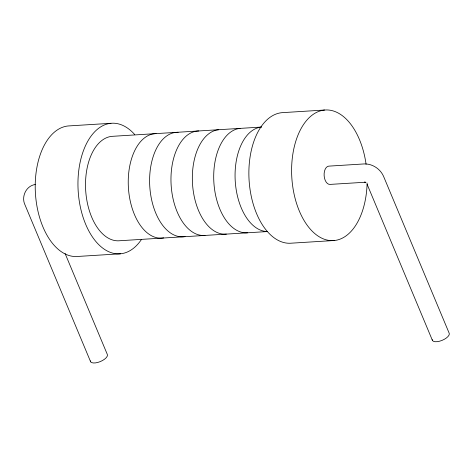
<?xml version="1.0" encoding="UTF-8"?>
<svg xmlns="http://www.w3.org/2000/svg" width="473" height="473" viewBox="0 0 473 473"><rect width="100%" height="100%" fill="white"/><g stroke="black" fill="none" stroke-linecap="round" stroke-linejoin="round"><path stroke-width="0.71" d="M35.298 184.482C25.95 185.818 20.936 197.028 25.134 205.205L90.65 361.839M110.948 123.305L68.213 125.96A65.428 37.639 86.4 0 0 35.522 194.799A65.428 37.639 86.4 0 0 77.785 256.449L120.514 253.794M324.602 110.026L281.873 112.68A65.428 37.639 86.4 0 0 249.176 181.526A65.428 37.639 86.4 0 0 291.439 243.169L334.175 240.515M267.647 231.539L119.557 240.745A52.343 30.112 86.4 0 1 85.749 191.423A52.343 30.112 86.4 0 1 111.906 136.354L261.463 127.06A52.343 30.112 86.4 0 0 235.223 180.899A52.343 30.112 86.4 0 0 267.694 231.528M365.452 182.229L330.059 184.405A9.158 5.268 86.4 0 1 324.141 175.773A9.158 5.268 86.4 0 1 328.717 166.135L364.186 163.93C372.328 163.652 380.227 168.82 383.514 176.228L449.031 332.862A9.158 3.873 -22.7 0 1 441.983 340.412A9.158 3.873 -22.7 0 1 432.186 339.632M365.588 182.247L364.529 182.087L366.031 182.809M367.131 184.316L432.505 340.595M65.114 253.546L107.182 354.106A9.158 3.873 -22.7 0 1 100.128 361.656A9.158 3.873 -22.7 0 1 90.337 360.875M367.131 183.069A65.428 37.639 86.4 0 1 312.103 231.078A65.428 37.639 86.4 0 1 305.978 121.2A65.428 37.639 86.4 0 1 366.084 164.291M163.705 237.895A52.343 30.112 86.4 0 1 128.479 188.768A52.343 30.112 86.4 0 1 156.055 133.617M141.545 239.344A65.428 37.639 86.4 0 1 90.775 234.377A65.428 37.639 86.4 0 1 85.081 146.63A65.428 37.639 86.4 0 1 134.752 134.598M247.751 232.775A52.343 30.112 86.4 0 1 213.944 183.459A52.343 30.112 86.4 0 1 240.101 128.384M226.39 234.105A52.343 30.112 86.4 0 1 192.576 184.789A52.343 30.112 86.4 0 1 218.733 129.714M205.022 235.43A52.343 30.112 86.4 0 1 171.125 184.878A52.343 30.112 86.4 0 1 198.79 130.962M185.067 236.565A52.343 30.112 86.4 0 1 149.799 186.823A52.343 30.112 86.4 0 1 178.144 132.298"/></g></svg>
